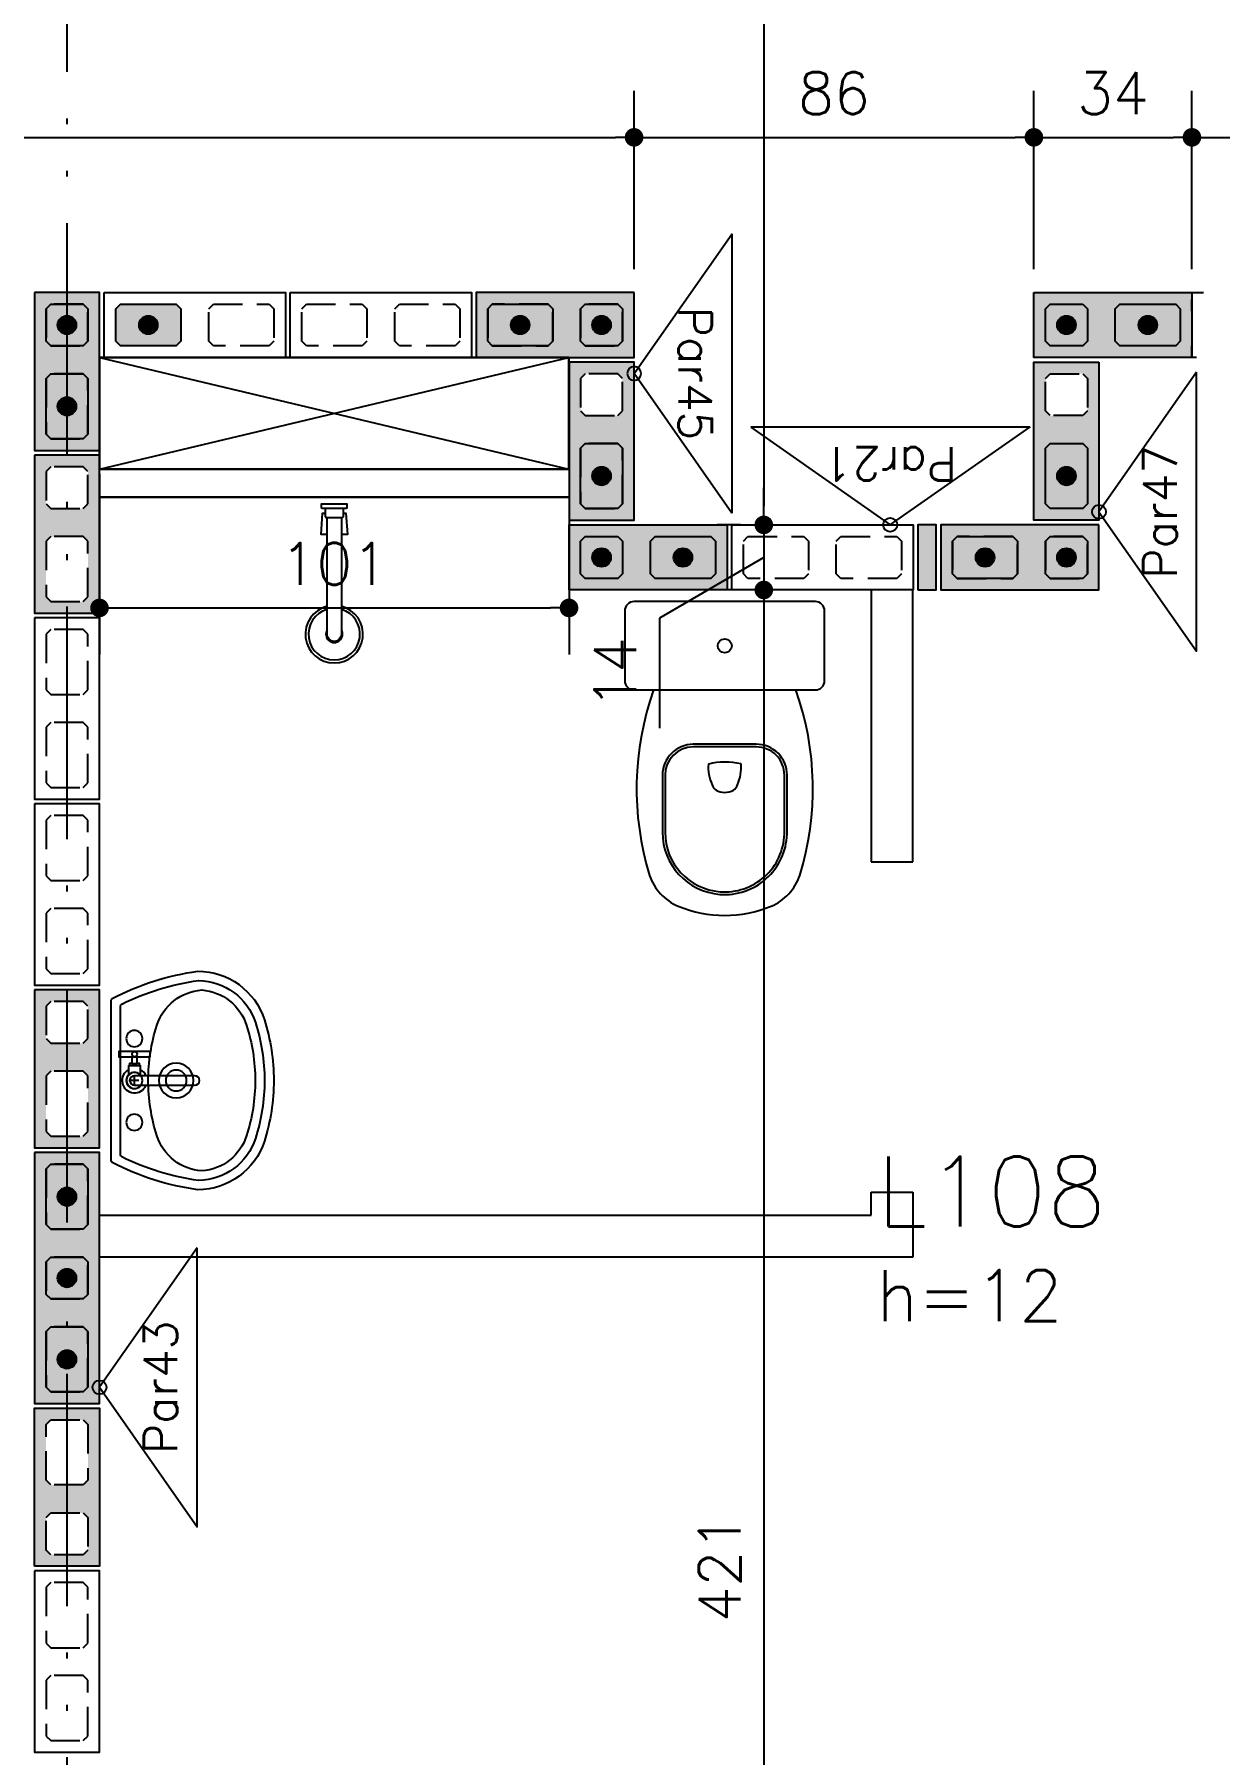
# Model space of a CAD drawing. Extents: x -14651 to 4579, y -10691 to -1290.
# Drawn here: x 2459.5 to 2714.5, y -9979.1 to -9609.1 of the extents above; entities that cross this region are included whole.
import ezdxf
from ezdxf.enums import TextEntityAlignment as Align

# ---------------------------------------------------------------- set-up
doc = ezdxf.new("R2010")
doc.units = 0
doc.header["$LTSCALE"] = 25
for name, pattern in [('DASHED2', [0.375, 0.25, -0.125]), ('ESTILO_TQS_0002', [0.4, 0.1, -0.3]), ('ESTILO_TQS_0004', [3.3, 2, -0.4, 0.05, -0.4, 0.05, -0.4])]:
    doc.linetypes.add(name, pattern=pattern)
for name, color, linetype in [('213', 252, 'Continuous'), ('241', 2, 'Continuous'), ('247', 50, 'Continuous'), ('248', 100, 'Continuous'), ('249', 20, 'Continuous'), ('253', 251, 'Continuous'), ('ALVENARIA NÃO ESTRUTURAL', 242, 'Continuous'), ('Arranque', 14, 'Continuous'), ('COTA', 1, 'Continuous'), ('EIXOS', 1, 'ESTILO_TQS_0004'), ('FERRO', 5, 'Continuous'), ('L-D', 2, 'Continuous'), ('L-N', 4, 'Continuous'), ('Pena_1', 1, 'Continuous'), ('Pena_2', 2, 'Continuous'), ('PORTA', 3, 'ESTILO_TQS_0002'), ('PROJ', 252, 'Continuous')]:
    doc.layers.add(name, color=color, linetype=linetype)
doc.layers.add('XREF-MC41-BAS-PLN-AMO-FINAIS-04.07$0$DEFPOINTS_ATOMO', color=21, linetype='Continuous', plot=False)
doc.styles.add('COTA', font='romans.shx')
doc.styles.get("Standard").update_dxf_attribs({"font": 'romans.shx'})
doc.dimstyles.new('forma', dxfattribs={"dimscale": 5, "dimtxt": 1.8, "dimasz": 0.8, "dimexe": 2, "dimexo": 1, "dimgap": 1, "dimtad": 1, "dimdec": 1, "dimzin": 9, "dimtxsty": 'COTA', "dimblk1": 'DOT', "dimblk2": 'DOT', "dimsah": 1, "dimcen": 0, "dimdle": 1, "dimclrd": 256, "dimclre": 256, "dimclrt": 2, "dimadec": 0, "dimazin": 0, "dimtfac": 1, "dimtdec": 0, "dimtmove": 0, "dimatfit": 3, "dimfxl": 1, "dimtolj": 1, "dimtzin": 0, "dimarcsym": 0})

# ---------------------------------------------------------------- blocks, each defined once
blk = doc.blocks.new('P5515')
at = {"layer": '249'}
h = blk.add_hatch(color=20, dxfattribs=at)
h.paths.add_polyline_path([(-27, 7), (-27, -7), (27, -7), (27, 7)])
h.paths.add_polyline_path([(-10.5, -3.5), (-11.5, -4.5), (-23.5, -4.5), (-24.5, -3.5), (-24.5, 3.5), (-23.5, 4.5), (-11.5, 4.5), (-10.5, 3.5)], flags=16)
h.paths.add_polyline_path([(-4.5, 3.5), (-3.5, 4.5), (3.5, 4.5), (4.5, 3.5), (4.5, -3.5), (3.5, -4.5), (-3.5, -4.5), (-4.5, -3.5)], flags=16)
h.paths.add_polyline_path([(10.5, 3.5), (11.5, 4.5), (23.5, 4.5), (24.5, 3.5), (24.5, -3.5), (23.5, -4.5), (11.5, -4.5), (10.5, -3.5)], flags=16)
blk.add_lwpolyline([(27, 7), (-27, 7), (-27, -7), (27, -7), (27, 7)])
at = {"color": 1, "linetype": 'DASHED2'}
for points in [[(-10.5, 3.5), (-11.5, 4.5), (-23.5, 4.5), (-24.5, 3.5), (-24.5, -3.5), (-23.5, -4.5), (-11.5, -4.5), (-10.5, -3.5), (-10.5, 3.5)], [(4.5, 3.5), (3.5, 4.5), (-3.5, 4.5), (-4.5, 3.5), (-4.5, -3.5), (-3.5, -4.5), (3.5, -4.5), (4.5, -3.5), (4.5, 3.5)], [(24.5, 3.5), (23.5, 4.5), (11.5, 4.5), (10.5, 3.5), (10.5, -3.5), (11.5, -4.5), (23.5, -4.5), (24.5, -3.5), (24.5, 3.5)]]:
    blk.add_lwpolyline(points, dxfattribs=at)
blk = doc.blocks.new('P3515')
at = {"layer": '248'}
h = blk.add_hatch(color=100, dxfattribs=at)
h.paths.add_polyline_path([(17, 7), (-17, 7), (-17, -7), (17, -7)])
h.paths.add_polyline_path([(-5.5, -3.5), (-6.5, -4.5), (-13.5, -4.5), (-14.5, -3.5), (-14.5, 3.5), (-13.5, 4.5), (-6.5, 4.5), (-5.5, 3.5)], flags=16)
h.paths.add_polyline_path([(0.5, 3.5), (1.5, 4.5), (13.5, 4.5), (14.5, 3.5), (14.5, -3.5), (13.5, -4.5), (1.5, -4.5), (0.5, -3.5)], flags=16)
blk.add_lwpolyline([(-17, -7), (17, -7), (17, 7), (-17, 7), (-17, -7)])
at = {"color": 1, "linetype": 'DASHED2'}
for points in [[(-14.5, -3.5), (-13.5, -4.5), (-6.5, -4.5), (-5.5, -3.5), (-5.5, 3.5), (-6.5, 4.5), (-13.5, 4.5), (-14.5, 3.5), (-14.5, -3.5)], [(0.5, -3.5), (1.5, -4.5), (13.5, -4.5), (14.5, -3.5), (14.5, 3.5), (13.5, 4.5), (1.5, 4.5), (0.5, 3.5), (0.5, -3.5)]]:
    blk.add_lwpolyline(points, dxfattribs=at)
blk = doc.blocks.new('P4015', base_point=(5842102.11612, -8124149.02973))
blk.add_lwpolyline([(5842082.61612, -8124156.02973), (5842121.61612, -8124156.02973), (5842121.61612, -8124142.02973), (5842082.61612, -8124142.02973), (5842082.61612, -8124156.02973)])
at = {"color": 1, "linetype": 'DASHED2'}
for points in [[(5842085.11612, -8124152.52973), (5842086.11612, -8124153.52973), (5842098.11612, -8124153.52973), (5842099.11612, -8124152.52973), (5842099.11612, -8124145.52973), (5842098.11612, -8124144.52973), (5842086.11612, -8124144.52973), (5842085.11612, -8124145.52973), (5842085.11612, -8124152.52973)], [(5842105.11612, -8124152.52973), (5842106.11612, -8124153.52973), (5842118.11612, -8124153.52973), (5842119.11612, -8124152.52973), (5842119.11612, -8124145.52973), (5842118.11612, -8124144.52973), (5842106.11612, -8124144.52973), (5842105.11612, -8124145.52973), (5842105.11612, -8124152.52973)]]:
    blk.add_lwpolyline(points, dxfattribs=at)
blk = doc.blocks.new('P0515')
at = {"layer": '253'}
blk.add_hatch(color=210, dxfattribs=at).paths.add_polyline_path([(-2, -7), (2, -7), (2, 7), (-2, 7)])
blk.add_lwpolyline([(-2, -7), (2, -7), (2, 7), (-2, 7), (-2, -7)])
blk = doc.blocks.new('GR-1409')
at = {"layer": '213'}
h = blk.add_hatch(color=256, dxfattribs=at)
h.paths.add_polyline_path([(-6, 4.5), (-7, 3.5), (-7, -3.5), (-6, -4.5), (6, -4.5), (7, -3.5), (7, 3.5), (6, 4.5)])
h.paths.add_polyline_path([(-2, 0, 1), (2, 0, 1)], flags=16)
at = {"layer": 'Arranque'}
blk.add_hatch(color=256, dxfattribs=at).paths.add_polyline_path([(-2, 0, 1), (2, 0, 1)])
at = {"layer": '213'}
blk.add_lwpolyline([(-7, 3.5), (-6, 4.5), (6, 4.5), (7, 3.5), (7, -3.5), (6, -4.5), (-6, -4.5), (-7, -3.5), (-7, 3.5)], dxfattribs=at)
at = {"layer": 'FERRO', "linetype": 'Continuous'}
blk.add_circle((0, 0), 2, dxfattribs=at)
blk = doc.blocks.new('GR-0909')
at = {"layer": '213'}
h = blk.add_hatch(color=256, dxfattribs=at)
h.paths.add_polyline_path([(3.5, -4.5), (4.5, -3.5), (4.500001, 3.5), (3.500001, 4.5), (-3.499999, 4.5), (-4.499999, 3.5), (-4.5, -3.5), (-3.5, -4.5)])
h.paths.add_polyline_path([(-2, 0, -1), (2, 0, -1)], flags=16)
at = {"layer": 'Arranque'}
blk.add_hatch(color=256, dxfattribs=at).paths.add_polyline_path([(2, 0, 1), (-2, 0, 1)])
at = {"layer": '213'}
blk.add_lwpolyline([(3.500001, 4.5), (4.500001, 3.5), (4.5, -3.5), (3.5, -4.5), (-3.5, -4.5), (-4.5, -3.5), (-4.499999, 3.5), (-3.499999, 4.5), (3.500001, 4.5)], dxfattribs=at)
at = {"layer": 'FERRO', "linetype": 'Continuous'}
blk.add_circle((0, 0), 2, dxfattribs=at)
blk = doc.blocks.new('_IDNPAR_2')
at = {"color": 3}
blk.add_lwpolyline([(1, -0.7), (0, 0), (-1, -0.7)], close=True, dxfattribs=at)
blk.add_circle((0, 0), 0.05, dxfattribs=at)
at = {"layer": '247', "color": 2, "style": 'COTA', "flags": 8}
blk.add_attdef('ID', text='', height=0.24, dxfattribs=at).set_placement((0, -0.438), align=Align.MIDDLE_CENTER)
blk = doc.blocks.new('_Dot')
at = {"color": 0, "linetype": 'ByBlock', "lineweight": -2}
blk.add_line((-0.5, 0), (-1, 0), dxfattribs=at)
at = {"color": 0, "linetype": 'ByBlock', "const_width": 0.5}
blk.add_lwpolyline([(-0.25, 0, 1), (0.25, 0, 1)], format="xyb", close=True, dxfattribs=at)
blk = doc.blocks.new('*D205')
at = {"layer": 'COTA', "lineweight": -2, "transparency": 16777216}
for p, q in [((2611.42, -9463.6), (2606.42, -9463.6)), ((2616.42, -9467.6), (2616.42, -9710.6)), ((2611.42, -9714.6), (2606.42, -9714.6))]:
    blk.add_line(p, q, dxfattribs=at)
at = {"layer": 'Defpoints', "color": 0, "transparency": 16777216}
for p in [(2616.42, -9463.6), (2616.42, -9714.6), (2616.42, -9714.6)]:
    blk.add_point(p, dxfattribs=at)
at = {"layer": 'COTA', "lineweight": -2, "transparency": 16777216, "xscale": 4, "yscale": 4, "zscale": 4}
for p, rotation in [((2616.42, -9463.6), 90), ((2616.42, -9714.6), 270)]:
    blk.add_blockref('_Dot', p, dxfattribs=dict(at, rotation=rotation))
at = {"layer": 'COTA', "color": 2, "transparency": 16777216, "insert": (2606.92, -9589.1), "char_height": 9, "attachment_point": 5, "rotation": 90, "style": 'COTA'}
blk.add_mtext('\\A1;251 ', dxfattribs=at)
blk = doc.blocks.new('*D206')
at = {"layer": 'COTA', "lineweight": -2, "transparency": 16777216}
for p, q in [((2616.42, -9710.6), (2616.42, -9706.6)), ((2611.42, -9714.6), (2606.42, -9714.6)), ((2616.42, -9714.6), (2616.42, -9728.6)), ((2616.42, -9714.6), (2616.42, -9728.6)), ((2616.42, -9721.6), (2593.96, -9734.64)), ((2615.24, -9728.6), (2606.42, -9728.6)), ((2593.96, -9734.64), (2593.96, -9758.35)), ((2616.42, -9732.6), (2616.42, -9736.6))]:
    blk.add_line(p, q, dxfattribs=at)
at = {"layer": 'Defpoints', "color": 0, "transparency": 16777216}
for p in [(2616.42, -9714.6), (2616.42, -9728.6), (2620.24, -9728.6)]:
    blk.add_point(p, dxfattribs=at)
at = {"layer": 'COTA', "lineweight": -2, "transparency": 16777216, "xscale": 4, "yscale": 4, "zscale": 4}
for p, rotation in [((2616.42, -9714.6), 270), ((2616.42, -9728.6), 90)]:
    blk.add_blockref('_Dot', p, dxfattribs=dict(at, rotation=rotation))
at = {"layer": 'COTA', "color": 2, "transparency": 16777216, "insert": (2584.46, -9746.5), "char_height": 9, "attachment_point": 5, "rotation": 90, "style": 'COTA'}
blk.add_mtext('\\A1;14 ', dxfattribs=at)
blk = doc.blocks.new('*D207')
at = {"layer": 'COTA', "lineweight": -2, "transparency": 16777216}
for p, q in [((2615.24, -9728.6), (2606.42, -9728.6)), ((2616.42, -9732.6), (2616.42, -10145.6)), ((2613.25, -10149.6), (2606.42, -10149.6))]:
    blk.add_line(p, q, dxfattribs=at)
at = {"layer": 'Defpoints', "color": 0, "transparency": 16777216}
for p in [(2620.24, -9728.6), (2616.42, -10149.6), (2618.25, -10149.6)]:
    blk.add_point(p, dxfattribs=at)
at = {"layer": 'COTA', "lineweight": -2, "transparency": 16777216, "xscale": 4, "yscale": 4, "zscale": 4}
for p, rotation in [((2616.42, -9728.6), 90), ((2616.42, -10149.6), 270)]:
    blk.add_blockref('_Dot', p, dxfattribs=dict(at, rotation=rotation))
at = {"layer": 'COTA', "color": 2, "transparency": 16777216, "insert": (2606.92, -9939.1), "char_height": 9, "attachment_point": 5, "rotation": 90, "style": 'COTA'}
blk.add_mtext('\\A1;421 ', dxfattribs=at)
blk = doc.blocks.new('*D241')
at = {"layer": 'COTA', "lineweight": -2, "transparency": 16777216}
for p, q in [((2244.52, -9659.6), (2244.52, -9621.24)), ((2588.52, -9659.6), (2588.52, -9621.24)), ((2248.52, -9631.24), (2584.52, -9631.24))]:
    blk.add_line(p, q, dxfattribs=at)
at = {"layer": 'Defpoints', "color": 0, "transparency": 16777216}
for p in [(2588.52, -9631.24), (2244.52, -9664.6), (2588.52, -9664.6)]:
    blk.add_point(p, dxfattribs=at)
at = {"layer": 'COTA', "lineweight": -2, "transparency": 16777216, "xscale": 4, "yscale": 4, "zscale": 4, "rotation": 180}
blk.add_blockref('_Dot', (2244.52, -9631.24), dxfattribs=at)
at = {"layer": 'COTA', "lineweight": -2, "transparency": 16777216, "xscale": 4, "yscale": 4, "zscale": 4}
blk.add_blockref('_Dot', (2588.52, -9631.24), dxfattribs=at)
at = {"layer": 'COTA', "color": 2, "transparency": 16777216, "insert": (2416.52, -9621.74), "char_height": 9, "attachment_point": 5, "style": 'COTA'}
blk.add_mtext('\\A1;344 ', dxfattribs=at)
blk = doc.blocks.new('*D242')
at = {"layer": 'COTA', "lineweight": -2, "transparency": 16777216}
for p, q in [((2588.52, -9659.6), (2588.52, -9621.24)), ((2674.52, -9659.6), (2674.52, -9621.24)), ((2592.52, -9631.24), (2670.52, -9631.24))]:
    blk.add_line(p, q, dxfattribs=at)
at = {"layer": 'Defpoints', "color": 0, "transparency": 16777216}
for p in [(2674.52, -9631.24), (2588.52, -9664.6), (2674.52, -9664.6)]:
    blk.add_point(p, dxfattribs=at)
at = {"layer": 'COTA', "lineweight": -2, "transparency": 16777216, "xscale": 4, "yscale": 4, "zscale": 4, "rotation": 180}
blk.add_blockref('_Dot', (2588.52, -9631.24), dxfattribs=at)
at = {"layer": 'COTA', "lineweight": -2, "transparency": 16777216, "xscale": 4, "yscale": 4, "zscale": 4}
blk.add_blockref('_Dot', (2674.52, -9631.24), dxfattribs=at)
at = {"layer": 'COTA', "color": 2, "transparency": 16777216, "insert": (2631.52, -9621.74), "char_height": 9, "attachment_point": 5, "style": 'COTA'}
blk.add_mtext('\\A1;86 ', dxfattribs=at)
blk = doc.blocks.new('*D243')
at = {"layer": 'COTA', "lineweight": -2, "transparency": 16777216}
for p, q in [((2674.52, -9659.6), (2674.52, -9621.24)), ((2708.52, -9659.6), (2708.52, -9621.24)), ((2678.52, -9631.24), (2704.52, -9631.24))]:
    blk.add_line(p, q, dxfattribs=at)
at = {"layer": 'Defpoints', "color": 0, "transparency": 16777216}
for p in [(2708.52, -9631.24), (2674.52, -9664.6), (2708.52, -9664.6)]:
    blk.add_point(p, dxfattribs=at)
at = {"layer": 'COTA', "lineweight": -2, "transparency": 16777216, "xscale": 4, "yscale": 4, "zscale": 4, "rotation": 180}
blk.add_blockref('_Dot', (2674.52, -9631.24), dxfattribs=at)
at = {"layer": 'COTA', "lineweight": -2, "transparency": 16777216, "xscale": 4, "yscale": 4, "zscale": 4}
blk.add_blockref('_Dot', (2708.52, -9631.24), dxfattribs=at)
at = {"layer": 'COTA', "color": 2, "transparency": 16777216, "insert": (2691.52, -9621.74), "char_height": 9, "attachment_point": 5, "style": 'COTA'}
blk.add_mtext('\\A1;34 ', dxfattribs=at)
blk = doc.blocks.new('*D244')
at = {"layer": 'COTA', "lineweight": -2, "transparency": 16777216}
for p, q in [((2708.52, -9659.6), (2708.52, -9621.24)), ((2799.52, -9659.6), (2799.52, -9621.24)), ((2712.52, -9631.24), (2795.52, -9631.24))]:
    blk.add_line(p, q, dxfattribs=at)
at = {"layer": 'Defpoints', "color": 0, "transparency": 16777216}
for p in [(2799.52, -9631.24), (2708.52, -9664.6), (2799.52, -9664.6)]:
    blk.add_point(p, dxfattribs=at)
at = {"layer": 'COTA', "lineweight": -2, "transparency": 16777216, "xscale": 4, "yscale": 4, "zscale": 4, "rotation": 180}
blk.add_blockref('_Dot', (2708.52, -9631.24), dxfattribs=at)
at = {"layer": 'COTA', "lineweight": -2, "transparency": 16777216, "xscale": 4, "yscale": 4, "zscale": 4}
blk.add_blockref('_Dot', (2799.52, -9631.24), dxfattribs=at)
at = {"layer": 'COTA', "color": 2, "transparency": 16777216, "insert": (2754.02, -9621.74), "char_height": 9, "attachment_point": 5, "style": 'COTA'}
blk.add_mtext('\\A1;91 ', dxfattribs=at)
blk = doc.blocks.new('*U310')
at = {"linetype": 'Continuous'}
for p, q in [((0, 1.01), (0.24, 0)), ((0.24, 1.01), (0, 0))]:
    blk.add_line(p, q, dxfattribs=at)
at = {"layer": 'XREF-MC41-BAS-PLN-AMO-FINAIS-04.07$0$DEFPOINTS_ATOMO'}
blk.add_lwpolyline([(0.24, 1.01), (0.24, 0), (0, 0), (0, 1.01), (0.24, 1.01)], dxfattribs=at)
blk = doc.blocks.new('XREF-MC41-BAS-PLN-AMO-FINAIS-04.07$0$CUBA03')
for p, q in [((-0.01, -0.05), (0.01, -0.05)), ((0, -0.06), (0, -0.04))]:
    blk.add_line(p, q)
for points in [[(-0.1306, -0.3297, 0.077416), (0, -0.35, 0.077416), (0.1306, -0.3297, 0.326333), (0.235, -0.1868, 0.08687), (0.1764, -0.0027, 0.279276), (0.172, 0), (-0.172, 0, 0.279276), (-0.1764, -0.0027, 0.08687), (-0.235, -0.1868, 0.326333)], [(0.215, -0.1881, 0.080556), (0.1642, -0.0228, 0.285352), (0.1597, -0.02), (-0.1597, -0.02, 0.285352), (-0.1642, -0.0228, 0.080556), (-0.215, -0.1881, 0.323537), (-0.1245, -0.3106, 0.077416), (0, -0.33, 0.077416), (0.1245, -0.3106, 0.323537)], [(0.1185, -0.0985, 0.077416), (0, -0.08, 0.077416), (-0.1185, -0.0985, 0.305715), (-0.1947, -0.195, 0.305715), (-0.1185, -0.2915, 0.077416), (0, -0.31, 0.077416), (0.1185, -0.2915, 0.305715), (0.1947, -0.195, 0.305715)]]:
    blk.add_lwpolyline(points, format="xyb", close=True)
for centre, radius in [((-0.09, -0.05), 0.0175), ((0, -0.05), 0.0175), ((0.09, -0.05), 0.0175), ((0, -0.14), 0.0375), ((0, -0.14), 0.0225)]:
    blk.add_circle(centre, radius)
blk = doc.blocks.new('layout-inferior 1')
at = {"layer": 'ALVENARIA NÃO ESTRUTURAL'}
for p, q in [((30123.19, -9702.6), (30224.19, -9702.6)), ((30123.19, -9708.6), (30224.19, -9708.6)), ((30224.19, -9708.6), (30123.19, -9708.6)), ((30289.19, -9728.6), (30289.19, -9787.1)), ((30298.19, -9787.1), (30298.19, -9728.6)), ((30289.19, -9787.1), (30298.19, -9787.1)), ((30298.19, -9787.1), (30298.19, -9787.1)), ((30289.19, -9863.1), (30289.19, -9858.1)), ((30289.19, -9858.1), (30298.19, -9858.1)), ((30298.19, -9858.1), (30298.19, -9872.1)), ((30123.19, -9863.1), (30289.19, -9863.1)), ((30298.19, -9872.1), (30123.19, -9872.1))]:
    blk.add_line(p, q, dxfattribs=at)
at = {"layer": 'Pena_2'}
blk.add_lwpolyline([(30123.19, -9702.6), (30123.19, -9678.6), (30224.19, -9678.6), (30224.19, -9702.6), (30123.19, -9702.6)], dxfattribs=at)
at = {"layer": 'PROJ'}
for points in [[(30172.14, -9716.63), (30170.88, -9716.63), (30171.2, -9712.05), (30171.79, -9712.05)], [(30175.59, -9712.05), (30176.19, -9712.05), (30176.58, -9716.63), (30175.24, -9716.63)], [(30130.19, -9828.98), (30130.73, -9828.98), (30130.74, -9828.98), (30131.28, -9828.98)], [(30130.19, -9830.43), (30131.28, -9830.43)], [(30129.44, -9831.76), (30129.44, -9832.93)], [(30131.82, -9830.97), (30129.65, -9830.97)], [(30132.03, -9832.98), (30132.03, -9831.76)], [(30133.09, -9833.07), (30133.09, -9833.07)]]:
    blk.add_lwpolyline(points, dxfattribs=at)
for points in [[(30171.19, -9711.1, -0.414214), (30170.99, -9710.9), (30170.99, -9710.1), (30176.39, -9710.1), (30176.39, -9710.9, -0.414214), (30176.19, -9711.1), (30171.19, -9711.1)], [(30175.79, -9711.1, 0.414214), (30175.59, -9711.3), (30175.59, -9712.85, -0.414214), (30175.39, -9713.05), (30171.99, -9713.05), (30171.79, -9712.85), (30171.79, -9711.3, 0.414214), (30171.59, -9711.1)], [(30175.24, -9713.05), (30175.24, -9738.1, -1), (30172.14, -9738.1), (30172.14, -9713.05)], [(30242.39, -9750.1, 0.160999), (30241.53, -9789.99, 0.2149), (30247.69, -9796.6, 0.2), (30267.69, -9796.6, 0.2149), (30273.86, -9789.99, 0.160999), (30273, -9750.1)], [(30244.29, -9768.43), (30244.29, -9780.71, 0.391339), (30256.65, -9794.07, 0.428196), (30271.09, -9781.12), (30271.1, -9768.43, 0.416194), (30264.46, -9761.79), (30250.93, -9761.79, 0.413638), (30244.29, -9768.43)], [(30133.2, -9833.07), (30130.71, -9833.07, 0.995421), (30130.71, -9835.12), (30133.21, -9835.13)]]:
    blk.add_lwpolyline(points, format="xyb", dxfattribs=at)
for points in [[(30236.19, -9744.1), (30236.19, -9747.7), (30236.19, -9748.1, 0.414214), (30238.19, -9750.1), (30277.19, -9750.1, 0.414214), (30279.19, -9748.1), (30279.19, -9733.1, 0.414214), (30277.19, -9731.1), (30238.19, -9731.1, 0.414214), (30236.19, -9733.1)], [(30244.86, -9768.43), (30244.86, -9780.71, 0.391339), (30256.69, -9793.5, 0.428002), (30270.52, -9781.11), (30270.53, -9768.43, 0.416278), (30264.46, -9762.36), (30250.93, -9762.36, 0.413625)], [(30261.2, -9765.99, 0.10791), (30254.18, -9766.03, 0.124585), (30254.96, -9770.49, 0.161338), (30255.83, -9771.67, 0.122351), (30257.69, -9772.13, 0.122351), (30259.56, -9771.67, 0.167944), (30260.43, -9770.49, 0.125904), (30261.2, -9765.99)], [(30130.19, -9828.98), (30130.19, -9830.43), (30129.65, -9830.43), (30129.65, -9830.97), (30129.44, -9830.97), (30129.44, -9831.76, 1.408938), (30133.21, -9835.13), (30143.67, -9835.14, 0.999996), (30143.67, -9833.07), (30133.2, -9833.07, 0.168827), (30132.03, -9831.76), (30132.03, -9830.97), (30131.82, -9830.97), (30131.82, -9830.43), (30131.28, -9830.43), (30131.28, -9828.98), (30134.09, -9828.98), (30134.09, -9827.89), (30127.38, -9827.89), (30127.38, -9828.98), (30130.19, -9828.98)]]:
    blk.add_lwpolyline(points, format="xyb", close=True, dxfattribs=at)
for centre, radius in [((30257.69, -9740.6), 1.5), ((30130.74, -9828.44), 0.544)]:
    blk.add_circle(centre, radius, dxfattribs=at)
for centre, radius, start, end in [((30173.69, -9738.1), 6.2, 104.4854, 75.5176), ((30173.69, -9738.1), 5.54, 106.2501, 73.7533), ((30173.69, -9738.1), 1.79, 149.7652, 30.2549), ((30130.72, -9834.1), 1.73, 36.5365, 323.4149)]:
    blk.add_arc(centre, radius, start, end, dxfattribs=at)
at = {"layer": 'Pena_1', "xscale": -100, "yscale": 100, "zscale": 100, "rotation": 90}
blk.add_blockref('*U310', (30224.19, -9678.6), dxfattribs=at)
at = {"layer": 'PROJ', "xscale": -100, "yscale": 100, "zscale": 100, "rotation": 90}
blk.add_blockref('XREF-MC41-BAS-PLN-AMO-FINAIS-04.07$0$CUBA03', (30125.69, -9834.1), dxfattribs=at)
blk = doc.blocks.new('*D299')
at = {"layer": 'COTA', "lineweight": -2, "transparency": 16777216}
for p, q in [((2473.52, -9703.6), (2473.52, -9742.46)), ((2574.52, -9701.6), (2574.52, -9742.46)), ((2477.52, -9732.46), (2570.52, -9732.46))]:
    blk.add_line(p, q, dxfattribs=at)
at = {"layer": 'Defpoints', "color": 0, "transparency": 16777216}
for p in [(2574.52, -9696.6), (2473.52, -9698.6), (2574.52, -9732.46)]:
    blk.add_point(p, dxfattribs=at)
at = {"layer": 'COTA', "lineweight": -2, "transparency": 16777216, "xscale": 4, "yscale": 4, "zscale": 4, "rotation": 180}
blk.add_blockref('_Dot', (2473.52, -9732.46), dxfattribs=at)
at = {"layer": 'COTA', "lineweight": -2, "transparency": 16777216, "xscale": 4, "yscale": 4, "zscale": 4}
blk.add_blockref('_Dot', (2574.52, -9732.46), dxfattribs=at)
at = {"layer": 'COTA', "color": 2, "transparency": 16777216, "insert": (2524.02, -9722.96), "char_height": 9, "attachment_point": 5, "style": 'COTA'}
blk.add_mtext('\\A1;101 ', dxfattribs=at)

msp = doc.modelspace()

# ---------------------------------------------------------------- linework, layer by layer
at = {"layer": 'EIXOS'}
msp.add_line((2466.52, -8494.67), (2466.52, -10689.12), dxfattribs=at)
at = {"layer": 'PORTA'}
msp.add_lwpolyline([(2708.52, -9664.6), (2799.52, -9664.6), (2799.52, -9678.6), (2708.52, -9678.6)], close=True, dxfattribs=at)

# ---------------------------------------------------------------- block references
for name, p in [('GR-0909', (2466.52, -9671.6)), ('GR-1409', (2484.02, -9671.6)), ('GR-1409', (2564.02, -9671.6)), ('GR-0909', (2581.52, -9671.6)), ('GR-0909', (2681.52, -9671.6)), ('GR-1409', (2699.02, -9671.6)), ('GR-0909', (2581.52, -9721.6)), ('GR-1409', (2599.02, -9721.6)), ('GR-1409', (2664.02, -9721.6)), ('GR-0909', (2681.52, -9721.6)), ('GR-0909', (2466.52, -9876.6))]:
    msp.add_blockref(name, p)
at = {"rotation": 90}
for p in [(2466.52, -9689.1), (2581.52, -9704.1), (2681.52, -9704.1), (2466.52, -9859.1), (2466.52, -9894.1)]:
    msp.add_blockref('GR-1409', p, dxfattribs=at)
at = {"layer": '241'}
for name, p, rotation in [('P3515', (2466.52, -9681.6), 270), ('P3515', (2571.52, -9671.6), 180), ('P3515', (2581.52, -9696.6), 270), ('P3515', (2466.52, -9716.6), 270), ('P3515', (2671.52, -9721.6), 180), ('P4015', (2466.52, -9754.1), 270), ('P4015', (2466.52, -9794.1), 270), ('P3515', (2466.52, -9831.6), 270), ('P5515', (2466.52, -9876.6), 90.00000000000001), ('P4015', (2466.52, -9959.1), 270)]:
    msp.add_blockref(name, p, dxfattribs=dict(at, rotation=rotation))
at = {"layer": '241', "xscale": -1}
for name, p, rotation in [('P4015', (2494.02, -9671.6), 180), ('P4015', (2534.02, -9671.6), 180), ('P3515', (2691.52, -9671.6), 180), ('P3515', (2681.52, -9696.6), 90), ('P3515', (2591.52, -9721.6), 180), ('P4015', (2629.02, -9721.6), 180), ('P3515', (2466.52, -9921.6), 270)]:
    msp.add_blockref(name, p, dxfattribs=dict(at, rotation=rotation))
at = {"layer": '241'}
msp.add_blockref('P0515', (2651.52, -9721.6), dxfattribs=at)
at = {"layer": '247', "linetype": 'Continuous'}
ref = msp.add_blockref('_IDNPAR_2', (2588.52, -9682.04), dxfattribs=dict(at, xscale=-30, yscale=30, zscale=30, rotation=90))
ref.add_attrib('ID', 'Par45', dxfattribs={"color": 2, "height": 7.2, "rotation": 270, "style": 'COTA', "flags": 8}).set_placement((2601.67, -9682.04), align=Align.MIDDLE_CENTER)
at = {"layer": '247', "linetype": 'Continuous', "xscale": 30, "yscale": 30, "zscale": 30}
for p, rotation, values in [((2688.52, -9711.78), 90, {'ID': 'Par47'}), ((2643.62, -9714.6), 180, {'ID': 'Par21'}), ((2473.52, -9900.1), 90, {'ID': 'Par43'})]:
    msp.add_blockref('_IDNPAR_2', p, dxfattribs=dict(at, rotation=rotation)).add_auto_attribs(values)
at = {"layer": 'Pena_2'}
msp.add_blockref('layout-inferior 1', (-27649.68, 0), dxfattribs=at)

# ---------------------------------------------------------------- texts
at = {"layer": 'L-D'}
msp.add_text('h=12', height=11, dxfattribs=at).set_placement((2640.66, -9885.88))
at = {"layer": 'L-N'}
msp.add_text('L108', height=15, dxfattribs=at).set_placement((2640.66, -9865.48))

# ---------------------------------------------------------------- dimensions: what is measured, and where the dimension line sits
at = {"layer": 'COTA'}
for base, p1, p2, picture, middle in [((2616.42, -9714.6), (2616.42, -9463.6), (2616.42, -9714.6), '*D205', (2606.92, -9589.1)), ((2616.42, -10149.6), (2620.24, -9728.6), (2618.25, -10149.6), '*D207', (2606.92, -9939.1))]:
    dim = msp.add_linear_dim(base=base, p1=p1, p2=p2, angle=90, dimstyle='forma', override={"dimpost": ' ', "dimtmove": 1}, dxfattribs=at)
    dim.commit()
    dim.dimension.update_dxf_attribs({"geometry": picture, "text_midpoint": middle})
for base, p1, p2, override, picture, middle in [((2588.52, -9631.24), (2244.52, -9664.6), (2588.52, -9664.6), {"dimpost": ' ', "dimtmove": 1}, '*D241', (2416.52, -9621.74)), ((2674.52, -9631.24), (2588.52, -9664.6), (2674.52, -9664.6), {"dimpost": ' ', "dimtmove": 1}, '*D242', (2631.52, -9621.74)), ((2708.52, -9631.24), (2674.52, -9664.6), (2708.52, -9664.6), {"dimpost": ' ', "dimtmove": 1}, '*D243', (2691.52, -9621.74)), ((2799.52, -9631.24), (2708.52, -9664.6), (2799.52, -9664.6), {"dimpost": ' ', "dimtmove": 1}, '*D244', (2754.02, -9621.74)), ((2574.52, -9732.46), (2473.52, -9698.6), (2574.52, -9696.6), {"dimpost": ' '}, '*D299', (2524.02, -9722.96))]:
    dim = msp.add_linear_dim(base=base, p1=p1, p2=p2, dimstyle='forma', override=override, dxfattribs=at)
    dim.commit()
    dim.dimension.update_dxf_attribs({"geometry": picture, "text_midpoint": middle})
dim = msp.add_linear_dim(base=(2616.42, -9728.6), p1=(2616.42, -9714.6), p2=(2620.24, -9728.6), angle=90, dimstyle='forma', override={"dimpost": ' ', "dimtmove": 1}, dxfattribs=at)
dim.commit()
dim.dimension.update_dxf_attribs({"geometry": '*D206', "text_midpoint": (2593.96, -9739.64), "dimtype": 128})

doc.saveas('drawing.dxf')
